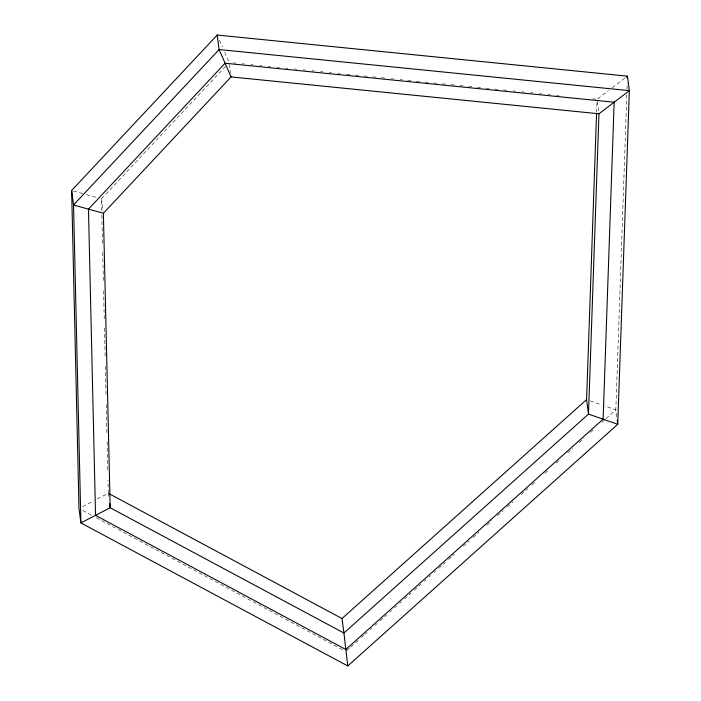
<?xml version="1.0" encoding="UTF-8"?>
<svg xmlns="http://www.w3.org/2000/svg" width="701" height="701" viewBox="0 0 701 701"><rect width="100%" height="100%" fill="white"/><g stroke="black" fill="none" stroke-linecap="round" stroke-linejoin="round"><path stroke-width="0.53" stroke-dasharray="3.5 2.63" d="M596.595 112.397L596.972 101.479M626.808 94.758L615.828 409.805L616.915 418.085M627.001 89.29L627.229 82.727M101.75 210.835L101.479 198.795L225.433 66.411M346.697 650.73L349.957 647.812M350.78 647.084L354.855 643.43M355.67 642.703L358.115 640.512M361.374 637.586L364.643 634.668M365.458 633.941L367.087 632.477M370.347 629.559L371.977 628.096M375.245 625.178L376.875 623.715M380.135 620.797L386.663 614.961M389.922 612.034L391.552 610.58M394.812 607.653L396.451 606.199M399.71 603.281L401.34 601.817M404.6 598.899L411.128 593.055M414.387 590.137L420.915 584.292M424.175 581.374L425.805 579.911M429.065 576.993L430.703 575.53M433.963 572.612L435.593 571.157M438.852 568.231L445.38 562.395M448.64 559.468L451.9 556.55M452.723 555.823L454.353 554.36M463.317 546.333L469.03 541.225M473.105 537.571L478.818 532.462M486.976 525.163L491.865 520.782M497.579 515.664L503.283 510.556M507.358 506.911L513.071 501.793M521.229 494.494L527.748 488.658M531.831 485.004L535.906 481.359M544.879 473.324L548.953 469.67M556.296 463.107L560.371 459.453M567.714 452.881L572.603 448.5M579.131 442.664L584.021 438.283M590.549 432.438L594.623 428.793M601.966 422.221L605.226 419.303M606.041 418.567L615.828 409.805L604.858 405.975M597.681 98.815L608.45 90.622M612.253 87.73L624.924 78.091M82.657 506.534L93.636 500.847M97.299 498.954L108.287 493.267L107.98 480.132M233.521 62.862L235.694 63.081M242.231 63.738L244.404 63.949M250.932 64.606L253.114 64.825M259.642 65.482L261.824 65.701M268.352 66.35L270.525 66.569M277.061 67.226L279.235 67.445M285.763 68.093L287.945 68.312M294.473 68.97L296.646 69.189M303.183 69.846L305.356 70.065M311.884 70.713L314.066 70.932M320.594 71.59L322.767 71.809M329.304 72.457L331.477 72.676M338.005 73.333L340.187 73.552M346.715 74.21L349.983 74.534M355.425 75.077L358.684 75.401M364.134 75.953L367.394 76.278M372.836 76.821L376.104 77.154M381.546 77.697L384.814 78.021M391.342 78.678L393.515 78.898M400.052 79.546L402.225 79.765M407.667 80.317L410.935 80.641M416.376 81.185L419.636 81.518M425.078 82.061L428.346 82.385M433.788 82.928L437.056 83.261M442.497 83.805L445.757 84.129M451.207 84.681L454.467 85.005M459.909 85.548L463.177 85.873M468.618 86.425L471.887 86.749M477.328 87.292L480.588 87.625M486.03 88.168L489.298 88.492M494.74 89.036L498.008 89.369M503.449 89.912L506.709 90.236M513.246 90.893L515.419 91.112M521.947 91.77L524.129 91.989M530.657 92.637L532.83 92.856M539.367 93.513L541.54 93.732M548.068 94.381L550.25 94.6M556.778 95.257L558.96 95.476M592.695 98.859L595.964 99.183M73.5 191.023L82.823 193.616M86.556 194.65L95.879 197.235M590.242 400.876L601.204 404.705M82.849 510.494L92.479 515.656M96.335 517.724L343.954 650.432M219.448 40.185L222.436 47.028M224.679 52.163L229.166 62.424M597.322 101.365L598.961 113.781M229.437 64.492L230.533 72.773M101.479 198.795L103.108 211.211M108.287 493.267L108.69 496.369M101.855 215.216L102.512 243.676M102.714 252.43L103.397 281.986M103.599 290.749L104.283 320.304M104.458 327.972L105.15 357.528M105.352 366.281L106.035 395.837M106.237 404.6L106.894 433.06M107.095 441.814L107.779 471.37"/><path stroke-width="1.05" d="M347.792 665.95L617.739 424.298L629.358 90.648L627.456 76.164L217.205 35.05L71.642 190.506L78.994 508.427L80.895 522.92L347.792 665.95L343.928 633.021L588.49 414.081L586.588 399.596L596.56 113.492M109.251 493.784L342.018 618.527L343.928 633.021L110.188 507.761L80.895 522.92L73.544 204.99L219.115 49.543L629.358 90.648L598.961 113.781L588.49 414.081L617.739 424.298L617.187 420.162M627.377 78.354L627.456 76.164L626.186 77.128M109.645 503.616L110.188 507.761L103.38 213.279L231.076 76.917L598.961 113.781M342.018 618.527L586.588 399.596M103.38 213.279L73.544 204.99L71.642 190.506M231.076 76.917L219.115 49.543L217.205 35.05M614.164 102.215L603.114 419.189L345.856 649.485L95.546 515.34L88.466 209.135L225.091 63.23L614.164 102.215"/></g></svg>
